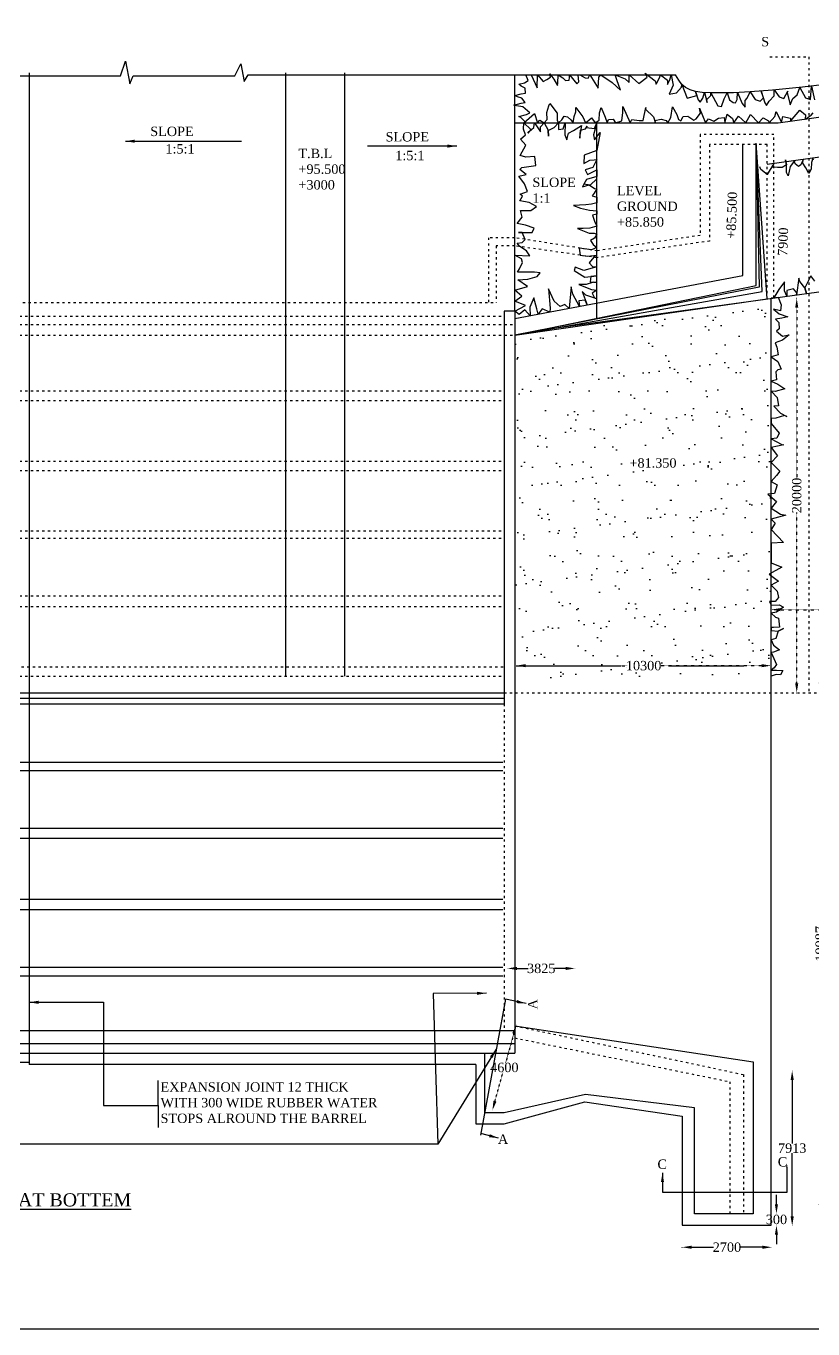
# Model space of a CAD drawing. Header units: millimetres. Extents: x 3396 to 289199, y -2290 to 111584.
# Drawn here: x 91750 to 133616, y -2290 to 66971 of the extents above; entities that cross this region are included whole.
import ezdxf

# ---------------------------------------------------------------- set-up
doc = ezdxf.new("R2010")
doc.units = ezdxf.units.MM
doc.header["$MEASUREMENT"] = 0
doc.linetypes.add('ACAD_ISO03W100', pattern=[30, 12, -18])
for name, color, linetype in [('DIM', 5, 'Continuous'), ('DWG.LINE', 10, 'Continuous'), ('HATCH', 2, 'Continuous'), ('TEXT', 7, 'Continuous')]:
    doc.layers.add(name, color=color, linetype=linetype)
doc.layers.add('DO LINE', color=3, linetype='Continuous', plot=False)
doc.layers.add('TITLE', color=7, linetype='Continuous', lineweight=30)
doc.styles.get("Standard").update_dxf_attribs({"font": 'TIMES.TTF', "height": 500})
doc.dimstyles.get("Standard").update_dxf_attribs({"dimtxt": 500, "dimasz": 500, "dimexe": 0.18, "dimexo": 0.0625, "dimgap": 0.09, "dimtad": 0, "dimtih": 1, "dimtoh": 1, "dimdec": 0, "dimzin": 0, "dimdsep": 46, "dimtxsty": 'Standard', "dimcen": 300, "dimclre": 256, "dimclrt": 4, "dimadec": 0, "dimazin": 0, "dimtfac": 1, "dimtdec": 0, "dimtofl": 0, "dimtmove": 0, "dimatfit": 3, "dimfxl": 5, "dimfxlon": 1, "dimtolj": 1, "dimtzin": 0, "dimarcsym": 0})
pattern_1 = [(37.5, (133.1, -1526.6), (-62.993, 1926.824), [0, -1520, 0, -1700, 0, -1625]), (7.5, (133, -1526.6), (1769.777, 2822.146), [0, -820, 0, -1370, 0, -525]), (327.5, (-1096.9, -1526.6), (3114.142, 5.66), [0, -500, 0, -1800, 0, -2350]), (317.5, (-1097, -1526.6), (3006.127, 877.676), [0, -250, 0, -1180, 0, -1350])]

# ---------------------------------------------------------------- blocks, each defined once
blk = doc.blocks.new('*D99')
at = {"layer": 'Defpoints', "color": 0, "linetype": 'ACAD_ISO03W100', "ltscale": 0.2}
for p in [(131383, 32969), (117830, 32540), (131383, 32540)]:
    blk.add_point(p, dxfattribs=at)
at = {"layer": 'DIM', "lineweight": -2, "ltscale": 0.2}
blk.add_line((117830, 32964), (117830, 32969), dxfattribs=at)
at = {"layer": 'DIM', "color": 0, "linetype": 'ACAD_ISO03W100', "lineweight": -2, "ltscale": 0.2}
for p, q in [((118330, 32969), (123740, 32969)), ((130883, 32969), (125473, 32969))]:
    blk.add_line(p, q, dxfattribs=at)
at = {"layer": 'DIM', "linetype": 'ACAD_ISO03W100', "lineweight": -2, "ltscale": 0.2}
blk.add_line((131383, 32964), (131383, 32969), dxfattribs=at)
at = {"layer": 'DIM', "color": 0, "linetype": 'ACAD_ISO03W100', "ltscale": 0.2}
for points in [[(118330, 33052), (118330, 32886), (117830, 32969)], [(130883, 33052), (130883, 32886), (131383, 32969)]]:
    blk.add_solid(points, dxfattribs=at)
at = {"layer": 'DIM', "color": 4, "linetype": 'ACAD_ISO03W100', "ltscale": 0.2, "insert": (124607, 32969), "char_height": 500, "attachment_point": 5}
blk.add_mtext('\\A1;10300', dxfattribs=at)
blk = doc.blocks.new('*D100')
at = {"layer": 'Defpoints', "color": 0, "linetype": 'ACAD_ISO03W100', "ltscale": 0.2}
for p in [(131383, 35798), (138356, 35946), (138356, 35882)]:
    blk.add_point(p, dxfattribs=at)
at = {"layer": 'DIM', "lineweight": -2, "ltscale": 0.2}
blk.add_line((131383, 35941), (131383, 35946), dxfattribs=at)
at = {"layer": 'DIM', "color": 0, "linetype": 'ACAD_ISO03W100', "lineweight": -2, "ltscale": 0.2}
for p, q in [((131883, 35946), (134160, 35946)), ((137856, 35946), (135579, 35946))]:
    blk.add_line(p, q, dxfattribs=at)
at = {"layer": 'DIM', "linetype": 'ACAD_ISO03W100', "lineweight": -2, "ltscale": 0.2}
blk.add_line((138356, 35941), (138356, 35946), dxfattribs=at)
at = {"layer": 'DIM', "color": 0, "linetype": 'ACAD_ISO03W100', "ltscale": 0.2}
for points in [[(131883, 36029), (131883, 35863), (131383, 35946)], [(137856, 36029), (137856, 35863), (138356, 35946)]]:
    blk.add_solid(points, dxfattribs=at)
at = {"layer": 'DIM', "color": 4, "linetype": 'ACAD_ISO03W100', "ltscale": 0.2, "insert": (134869, 35946), "char_height": 500, "attachment_point": 5}
blk.add_mtext('\\A1;6000', dxfattribs=at)
blk = doc.blocks.new('*D109')
at = {"layer": 'Defpoints', "color": 0, "linetype": 'ACAD_ISO03W100', "ltscale": 0.2}
for p in [(117830, 13884), (117830, 13884), (116563, 9334)]:
    blk.add_point(p, dxfattribs=at)
at = {"layer": 'DIM', "linetype": 'ACAD_ISO03W100', "lineweight": -2, "ltscale": 0.2}
blk.add_line((117830, 13884), (117830, 13884), dxfattribs=at)
at = {"layer": 'DIM', "color": 0, "linetype": 'ACAD_ISO03W100', "lineweight": -2, "ltscale": 0.2}
for p, q in [((117696, 13402), (117267, 11863)), ((116697, 9815), (117126, 11354))]:
    blk.add_line(p, q, dxfattribs=at)
at = {"layer": 'DIM', "lineweight": -2, "ltscale": 0.2}
blk.add_line((116563, 9334), (116562, 9334), dxfattribs=at)
at = {"layer": 'DIM', "color": 0, "linetype": 'ACAD_ISO03W100', "ltscale": 0.2}
for points in [[(117616, 13425), (117776, 13380), (117830, 13884)], [(116617, 9838), (116777, 9793), (116563, 9334)]]:
    blk.add_solid(points, dxfattribs=at)
at = {"layer": 'DIM', "color": 4, "linetype": 'ACAD_ISO03W100', "ltscale": 0.2, "insert": (117197, 11609), "char_height": 500, "attachment_point": 5}
blk.add_mtext('\\A1;4600', dxfattribs=at)
blk = doc.blocks.new('*D111')
at = {"layer": 'Defpoints', "color": 0, "ltscale": 0.2}
for p in [(117364, 16862), (120957, 16874), (120957, 16781)]:
    blk.add_point(p, dxfattribs=at)
at = {"layer": 'DIM', "lineweight": -2, "ltscale": 0.2}
for p, q in [((117364, 16869), (117364, 16875)), ((120957, 16869), (120957, 16875))]:
    blk.add_line(p, q, dxfattribs=at)
at = {"layer": 'DIM', "color": 0, "lineweight": -2, "ltscale": 0.2}
for p, q in [((117864, 16874), (118461, 16874)), ((120457, 16874), (119859, 16874))]:
    blk.add_line(p, q, dxfattribs=at)
at = {"layer": 'DIM', "color": 0, "ltscale": 0.2}
for points in [[(117864, 16958), (117864, 16791), (117364, 16874)], [(120457, 16958), (120457, 16791), (120957, 16874)]]:
    blk.add_solid(points, dxfattribs=at)
at = {"layer": 'DIM', "color": 4, "ltscale": 0.2, "insert": (119160, 16874), "char_height": 500, "attachment_point": 5}
blk.add_mtext('\\A1;3825', dxfattribs=at)
blk = doc.blocks.new('*D114')
at = {"layer": 'Defpoints', "color": 0, "ltscale": 0.2}
for p in [(132510, 11443), (132510, 11443), (132510, 3192)]:
    blk.add_point(p, dxfattribs=at)
at = {"layer": 'DIM', "lineweight": -2, "ltscale": 0.2}
for p, q in [((132510, 11443), (132510, 11443)), ((132510, 3192), (132510, 3192))]:
    blk.add_line(p, q, dxfattribs=at)
at = {"layer": 'DIM', "color": 0, "lineweight": -2, "ltscale": 0.2}
for p, q in [((132510, 10943), (132510, 7573)), ((132510, 3692), (132510, 7063))]:
    blk.add_line(p, q, dxfattribs=at)
at = {"layer": 'DIM', "color": 0, "ltscale": 0.2}
for points in [[(132427, 10943), (132594, 10943), (132510, 11443)], [(132427, 3692), (132594, 3692), (132510, 3192)]]:
    blk.add_solid(points, dxfattribs=at)
at = {"layer": 'DIM', "color": 4, "ltscale": 0.2, "insert": (132510, 7318), "char_height": 500, "attachment_point": 5}
blk.add_mtext('\\A1;7913', dxfattribs=at)
blk = doc.blocks.new('*D115')
at = {"layer": 'Defpoints', "color": 0, "ltscale": 0.2}
for p in [(126655, 2000), (131425, 2053), (131425, 2053)]:
    blk.add_point(p, dxfattribs=at)
at = {"layer": 'DIM', "lineweight": -2, "ltscale": 0.2}
for p, q in [((126655, 2048), (126655, 2053)), ((131425, 2053), (131425, 2053))]:
    blk.add_line(p, q, dxfattribs=at)
at = {"layer": 'DIM', "color": 0, "lineweight": -2, "ltscale": 0.2}
for p, q in [((127155, 2053), (128323, 2053)), ((130925, 2053), (129757, 2053))]:
    blk.add_line(p, q, dxfattribs=at)
at = {"layer": 'DIM', "color": 0, "ltscale": 0.2}
for points in [[(127155, 2136), (127155, 1969), (126655, 2053)], [(130925, 2136), (130925, 1969), (131425, 2053)]]:
    blk.add_solid(points, dxfattribs=at)
at = {"layer": 'DIM', "color": 4, "ltscale": 0.2, "insert": (129040, 2053), "char_height": 500, "attachment_point": 5}
blk.add_mtext('\\A1;2700', dxfattribs=at)
blk = doc.blocks.new('*D116')
at = {"layer": 'Defpoints', "color": 0, "ltscale": 0.2}
for p in [(128560, 3838), (131674, 3838), (128560, 3218)]:
    blk.add_point(p, dxfattribs=at)
at = {"layer": 'DIM', "color": 0, "lineweight": -2, "ltscale": 0.2}
for p, q in [((131674, 4338), (131674, 4838)), ((131674, 2718), (131674, 2218))]:
    blk.add_line(p, q, dxfattribs=at)
at = {"layer": 'DIM', "lineweight": -2, "ltscale": 0.2}
for p, q in [((131669, 3838), (131674, 3838)), ((131669, 3218), (131674, 3218))]:
    blk.add_line(p, q, dxfattribs=at)
at = {"layer": 'DIM', "color": 0, "ltscale": 0.2}
for points in [[(131591, 4338), (131757, 4338), (131674, 3838)], [(131591, 2718), (131757, 2718), (131674, 3218)]]:
    blk.add_solid(points, dxfattribs=at)
at = {"layer": 'DIM', "color": 4, "ltscale": 0.2, "insert": (131674, 3528), "char_height": 500, "attachment_point": 5}
blk.add_mtext('\\A1;300', dxfattribs=at)
blk = doc.blocks.new('*D129')
at = {"layer": 'Defpoints', "color": 0, "ltscale": 0.2}
for p in [(129433, 32523), (134004, 32523), (129433, 3846)]:
    blk.add_point(p, dxfattribs=at)
at = {"layer": 'DIM', "lineweight": -2, "ltscale": 0.2}
for p, q in [((133999, 32523), (134004, 32523)), ((133999, 3846), (134004, 3846))]:
    blk.add_line(p, q, dxfattribs=at)
at = {"layer": 'DIM', "color": 0, "lineweight": -2, "ltscale": 0.2}
for p, q in [((134004, 32023), (134004, 19048)), ((134004, 4346), (134004, 17321))]:
    blk.add_line(p, q, dxfattribs=at)
at = {"layer": 'DIM', "color": 0, "ltscale": 0.2}
for points in [[(133921, 32023), (134087, 32023), (134004, 32523)], [(133921, 4346), (134087, 4346), (134004, 3846)]]:
    blk.add_solid(points, dxfattribs=at)
at = {"layer": 'DIM', "color": 4, "ltscale": 0.2, "insert": (134004, 18185), "char_height": 500, "attachment_point": 5, "rotation": 90}
blk.add_mtext('\\A1;19987', dxfattribs=at)
blk = doc.blocks.new('*D130')
at = {"layer": 'Defpoints', "color": 0, "linetype": 'ACAD_ISO03W100', "ltscale": 0.2}
for p in [(131393, 52499), (132752, 52499), (131393, 31529)]:
    blk.add_point(p, dxfattribs=at)
at = {"layer": 'DIM', "linetype": 'ACAD_ISO03W100', "lineweight": -2, "ltscale": 0.2}
blk.add_line((132747, 52499), (132752, 52499), dxfattribs=at)
at = {"layer": 'DIM', "color": 0, "linetype": 'ACAD_ISO03W100', "lineweight": -2, "ltscale": 0.2}
for p, q in [((132752, 51999), (132752, 42916)), ((132752, 32029), (132752, 41112))]:
    blk.add_line(p, q, dxfattribs=at)
at = {"layer": 'DIM', "lineweight": -2, "ltscale": 0.2}
blk.add_line((132747, 31529), (132752, 31529), dxfattribs=at)
at = {"layer": 'DIM', "color": 0, "linetype": 'ACAD_ISO03W100', "ltscale": 0.2}
for points in [[(132668, 51999), (132835, 51999), (132752, 52499)], [(132668, 32029), (132835, 32029), (132752, 31529)]]:
    blk.add_solid(points, dxfattribs=at)
at = {"layer": 'DIM', "color": 4, "linetype": 'ACAD_ISO03W100', "ltscale": 0.2, "insert": (132752, 42014), "char_height": 500, "attachment_point": 5, "rotation": 90}
blk.add_mtext('\\A1;20000', dxfattribs=at)

msp = doc.modelspace()

# ---------------------------------------------------------------- hatches: boundary and pattern name
at = {"layer": 'HATCH', "ltscale": 0.2}
h = msp.add_hatch(dxfattribs=at)
h.set_pattern_fill('AR-SAND', color=256, scale=1000, style=0)
h.set_pattern_definition(pattern_1)
h.paths.add_polyline_path([(131392.9, 52498.6), (131171.5, 52468.3), (117758, 50535.1), (117758, 41855.6), (131392.9, 41855.6), (131392.9, 41938.8), (131213.8, 42092.2), (131392.9, 42108.4)])
h.paths.add_polyline_path([(123729.9, 44121.9), (126386.9, 44121.9), (126386.9, 43361.8), (123729.9, 43361.8)], flags=24)
h = msp.add_hatch(dxfattribs=at)
h.set_pattern_fill('AR-SAND', color=256, scale=1000, style=0)
h.set_pattern_definition(pattern_1)
h.paths.add_polyline_path([(131392.9, 41855.6), (117758, 41855.6), (117758, 32298.4), (131392.9, 32298.4), (131392.9, 36186.5), (131294.6, 36382.6), (131392.9, 36382.6), (131392.9, 37754.7), (131285.5, 37838.6), (131392.9, 37898.2)])
h.paths.add_polyline_path([(124011.8, 33196.5), (125201.5, 33196.5), (125201.5, 32741.3), (124011.8, 32741.3)], flags=24)

# ---------------------------------------------------------------- linework, layer by layer
at = {"layer": 'DIM', "ltscale": 0.2}
for p, q in [((117821.1, 32968.9), (123394.4, 32968.9)), ((125921.9, 32968.9), (129934.1, 32968.9)), ((132709.3, 32064.2), (132714.5, 32064.1))]:
    msp.add_line(p, q, dxfattribs=at)
for points in [[(95872.9, 9594.9), (98780.9, 9594.9), (98780.9, 10925.4)], [(98780.9, 9594.9), (98780.9, 8409.9)], [(132229, 6264.5), (132229, 4976.5)]]:
    msp.add_lwpolyline(points, dxfattribs=at)
msp.add_solid([(132187.3, 6264.5), (132229, 6514.5), (132270.7, 6264.5)], dxfattribs=at)
at = {"layer": 'DO LINE', "linetype": 'ACAD_ISO03W100', "ltscale": 10}
for points in [[(131316.9, 65338.5), (133388, 65338.5), (133388, 31529)], [(131542.3, 52519), (131542.3, 61205.9), (127607.3, 61205.9), (127607.3, 55840.5), (122124.6, 55018.4), (117758, 55718.6), (116352, 55718.6), (116352, 52272.7)], [(131171.5, 52468.3), (131171.5, 60675.9), (128117.8, 60675.9), (128117.8, 55544.2)], [(128117.8, 55544.2), (122124.6, 54658.3), (117758, 55287.6), (116753.2, 55287.6), (116753.2, 52272.7)], [(51983.9, 52272.7), (116753.2, 52272.7)], [(50306.1, 51545.3), (117184.4, 51545.3)], [(50306.1, 51100.8), (117758, 51100.8)], [(50306.1, 50535.1), (117758, 50535.1)], [(50306.1, 47585.2), (117119.1, 47585.2)], [(50306.1, 47074), (117119.1, 47074)], [(50306.1, 43835), (117119.1, 43835)], [(50306.1, 43342), (117119.1, 43342)], [(50306.1, 40141.4), (117119.1, 40141.4)], [(50306.1, 39739.7), (117119.1, 39739.7)], [(50306.1, 36684.1), (117119.1, 36684.1)], [(50306.1, 36118.1), (117119.1, 36118.1)], [(50412.9, 32914.5), (117291.3, 32914.5)], [(50306.1, 32403.2), (117184.4, 32403.2)], [(117184.4, 31529), (172238.3, 31529)], [(117184.4, 30934.4), (117184.4, 13579.1)], [(117758, 13821.5), (129927.4, 11230.9), (129927.4, 3837.8)], [(117758, 13178.9), (129193.5, 10853.3), (129193.5, 3837.8)]]:
    msp.add_lwpolyline(points, dxfattribs=at)
at = {"layer": 'DWG.LINE', "ltscale": 0.2}
msp.add_line((117184.4, 8616), (121482, 9775.9), dxfattribs=at)
for points in [[(43049.2, 64322.6), (96779.4, 64322.6), (97033.3, 65112.7), (97279, 63901.8), (97442.7, 64319.1), (102861.3, 64319.1), (103178.1, 64958.8), (103358.1, 64031), (103559.6, 64376.2), (126309.8, 64376.2)], [(145435.7, 65381.3), (141244.8, 64779.1), (137848.9, 64313.9), (135150.6, 63968.1), (133052.7, 63724), (131457.6, 63564), (130268.2, 63470.5), (129387.1, 63425.7), (128716.8, 63412.2), (128173.9, 63416.2), (127729.7, 63440.3), (127369.5, 63491.1), (127078.4, 63575.2), (126841.7, 63699.1), (126644.6, 63869.6), (126472.2, 64093.1), (126309.8, 64376.2)], [(91914.4, 64476.3), (91914.4, 11761.8)], [(105545.3, 64476.3), (105545.3, 32403.2)], [(108695.9, 64476.3), (108695.9, 32403.2)], [(117758, 51811), (117758, 64376.2)], [(117758, 61827.2), (131767.1, 61827.2), (143173.8, 63417), (145341.4, 63576.4), (145909, 63450.4), (146381.9, 63177.3), (146539.6, 62736.3), (146487, 62232.2), (145709.3, 61822.7), (145152.2, 61623.2), (144153.7, 61413.2), (131171.5, 59611.3)], [(122124.6, 51436.8), (122124.6, 61827.2)], [(117758, 50535.1), (131171.5, 52468.3), (130586.7, 60738.4)], [(117758, 50535.1), (130586.7, 53184.1), (130586.7, 60738.4)], [(117758, 50535.1), (130921.4, 52862.6), (130591.1, 60675.9), (130744.9, 53097.5), (117758, 50535.1)], [(117758, 51416.7), (129891.7, 53707.5), (129891.7, 60675.9)], [(119182.7, 50829.3), (144023.5, 54225.4), (146000.3, 54652.4)], [(117758, 51811), (117184.4, 51811), (117184.4, 30934.4)], [(117758, 51811), (117758, 12374)], [(50306.1, 31529), (117184.4, 31529)], [(50306.1, 31242.6), (117184.4, 31242.6)], [(50306.1, 30934.4), (117184.4, 30934.4)], [(50306.1, 27831.3), (117119.1, 27831.3)], [(50306.1, 27403.3), (117119.1, 27403.3)], [(50306.1, 24326.8), (117119.1, 24326.8)], [(50306.1, 23808.2), (117119.1, 23808.2)], [(50306.1, 20558.5), (117119.1, 20558.5)], [(50306.1, 20002.9), (117119.1, 20002.9)], [(50306.1, 16940.3), (117119.1, 16940.3)], [(50306.1, 16477.3), (117119.1, 16477.3)], [(50306.1, 13579.1), (117758, 13579.1)], [(117758, 13821.5), (130436.3, 11916.6), (130436.3, 3837.8), (127315.5, 3837.8), (127315.5, 9459.7), (121519.3, 10166), (117184.4, 9197.9), (116157.2, 9197.9), (116157.2, 12374)], [(50306.1, 12882.8), (117758, 12882.8)], [(49646.2, 8601.9), (51092.5, 8601.9), (51092.5, 11890.3), (91914.4, 11890.3)], [(50306.1, 12374), (117758, 12374)], [(115674.9, 11761.8), (91914.4, 11761.8)], [(115674.9, 11761.8), (115674.9, 8616), (117184.4, 8616)]]:
    msp.add_lwpolyline(points, dxfattribs=at)
msp.add_lwpolyline([(121482, 9775.9), (126648.5, 9020.5), (126648.5, 3218), (131392.9, 3218, 0.4142136), (131392.9, 3218.4), (131392.9, 52498.6)], format="xyb", dxfattribs=at)
at = {"layer": 'HATCH', "ltscale": 0.2}
for points in [[(118306.9, 61883.6), (118082.7, 62104.6), (117962.1, 62170), (118375.8, 62276.8), (118551.6, 62356), (118179.2, 62673.8), (117848.2, 62725.5), (117693.1, 62756.5), (118096.4, 62873.6), (118299.8, 62911.4), (118124.7, 63138), (117893, 63199.8), (117758, 63276.9), (118089.9, 63365.6), (118317.7, 63408.1), (118298.1, 63667.9), (118093.4, 63768.2), (117962.2, 63880.1), (118267.2, 63949.5), (118464.1, 64080.7), (118348.3, 64376.2), (118629.3, 64376.2), (118945, 63691.2), (118960.7, 64376.2), (119262.2, 64031.9), (119449.3, 64128), (119657.7, 64256.2), (119625.7, 64437.7), (119828.8, 64144), (120026.6, 63802.3), (120037.2, 63941.1), (120058.6, 64376.2), (120058.6, 64376.2), (120304.5, 64218.8), (120448.8, 64069.3), (120651.9, 64090.6), (120667.9, 64240.1), (120662.6, 64376.2), (121055.4, 63894.6), (121156.9, 64012.1), (121124.8, 64376.2), (121221, 64376.2), (121499, 64220.4), (121664.7, 64193.7), (121750.2, 64376.2), (122191.2, 63671.3), (122216.9, 64260.5), (122328, 64376.2), (122934.7, 63978.7), (123370.6, 63560.3), (123174, 64106.8), (123097.1, 64376.2), (123097.1, 64376.2), (123627, 64158), (123832.1, 63961.6), (123832.1, 64217.8), (123840.6, 64376.2), (124355.9, 63911), (124791.8, 64261.1), (124689.3, 64474.5), (125219.1, 64064.7), (125270.4, 63885.4), (125458.4, 64209.8), (125509.7, 64376.2), (125885.7, 64090.3), (125868.6, 63868.3), (126005.3, 64107.4), (126073.7, 64376.2), (126184.8, 63834.1), (125971.1, 63356), (126347.2, 63415.8), (126629.2, 63714.6), (126644.6, 63869.6), (126915.4, 63132.6), (127436.7, 63286.3), (127369.5, 63491.1), (127513.6, 63055.8), (127607.7, 62927.7), (127761.5, 63132.6), (127839.9, 63434.3), (127992.3, 62910.6), (127952.1, 63048.8), (128180.3, 63286.3), (128173.9, 63416.2), (128557.9, 62730.3), (128754.5, 62687.6), (128899.8, 63097.5), (129051.9, 63419), (129173.2, 63054.8), (129369.8, 62909.6), (129498, 62892.6), (129583.4, 63071.9), (129598.9, 63436.5), (129848.4, 62858.4), (130002.2, 62662), (130002.2, 63012.1), (130121.8, 63131.7), (130268.2, 63470.5), (130534.1, 63063), (130807.6, 62986.1), (130987.1, 63156.9), (130862.9, 63517.2), (131064, 62883.6), (131149.5, 62747), (131286.2, 62986.1), (131559.6, 63259.3), (131557.2, 63574), (131809.6, 63199.6), (132074.5, 63114.2), (132271.1, 63507), (132238.6, 63442.2), (132399.3, 62789.8), (132536, 63114.2), (132775.3, 63310.6), (132924.1, 63711.1), (133211.2, 63148.4), (133493.2, 63071.5), (133544, 63781.1), (133700.7, 63054.3)], [(118241.2, 61827.2), (118808.4, 62314.2), (118955.4, 61827.2), (119081.3, 61968), (119323.7, 61827.2), (119480.3, 61999.5), (119459.3, 62377.1), (119564.3, 62723.3), (119616.8, 62859.6), (120005.2, 62345.7), (120005.2, 61957.6), (120070.7, 61827.2), (120070.7, 61827.2), (120246.6, 61989), (120372.7, 62177.8), (120551.1, 62146.4), (120740, 61989), (120866.1, 61827.2), (120908, 62156.8), (120992, 62408.6), (121002.5, 62649.8), (121366.1, 62152.3), (121513.2, 61827.2), (121684.1, 61967.8), (121831.2, 62092.8), (122037.1, 61827.2), (122243.1, 61960.5), (122257.8, 62357.3), (122353.4, 62643.9), (122559.4, 62122.1), (122669.7, 61827.2), (122735.8, 61997.2), (122978.5, 62019.3), (123111, 61827.2), (123449.3, 61938.4), (123493.4, 62372), (123493.4, 62688), (123890.5, 61827.2), (123986.2, 62011.9), (124368.6, 61945.8), (124589.3, 61945.8), (124721.6, 62643.9), (124703.7, 62549.5), (125129.2, 62136.8), (125246.8, 61827.2), (125198.4, 61954.7), (125541, 62026.6), (125798.4, 61945.8), (125886.7, 61827.2), (126055.9, 62107.4), (126136.8, 62673.3), (126364.8, 62269.1), (126467.7, 61997.2), (126578, 61923.7), (126703.1, 62166.2), (126953.1, 62173.6), (127269.4, 61967.8), (127394.4, 62041.3), (127637.1, 62342.6), (127571, 62614.5), (127901.9, 61827.2), (128056.4, 62041.3), (128335.8, 61909), (128588.7, 62077.9), (128897.6, 62114.7), (128919.7, 61827.2), (129059.4, 62283.7), (129338.9, 62048.5), (129405.1, 61827.2), (129662.5, 62188.2), (130052.3, 61827.2), (130295, 62269), (130723.7, 61827.2), (130973.7, 62086.4), (131245.9, 61939.4), (131282.7, 61827.2), (131584.2, 62167.2), (131657.7, 62424.4), (131950.5, 61852.7), (132010.8, 62159.9), (132422.6, 62071.7), (132426.6, 61919.1), (132925.8, 62505.2), (133219.9, 62248), (133208.3, 62028), (133514.1, 62233.3), (133631.8, 62365.6)], [(122124.6, 58852), (121763.8, 58516.7), (121417.4, 58570.8), (121363.3, 58419.3), (121706.3, 58525.7), (121991.2, 58343.6), (122124.6, 58322), (121980.3, 58094.8), (121861.3, 57943.4), (122124.6, 57878.5), (122124.6, 57878.5), (122124.6, 57564.8), (121828.8, 57510.8), (121536.5, 57467.5), (121200.9, 57445.9), (120876.1, 57424.3), (121255, 57294.4), (121731.4, 57186.3), (122124.6, 57143), (122124.6, 56970), (121893.8, 56915.9), (122002, 56602.2), (122124.6, 56331.8), (121753, 56223.6), (121395.7, 56212.8), (121092.6, 56202), (121709.7, 55964), (121980.3, 55953.2), (122124.6, 55899.1), (121991.2, 55693.6), (121774.7, 55574.6), (121926.2, 55358.3), (122124.6, 55196.1), (121827, 55066.1), (121581.3, 55105.5), (121174.7, 55170.7), (121233.5, 54786.8), (121616.8, 54731.5), (122124.6, 54795.9), (121951.9, 54683.2), (121709.7, 54384.8), (121882.9, 54190.1), (122124.6, 54179.3), (121417.4, 53973.8), (120973.5, 54146.9), (120908.6, 53984.6), (121482.4, 53627.7), (122124.6, 53688.4), (121803.5, 53658), (121763.9, 53374.7), (122124.6, 53342.3), (121944.3, 53358.5), (121558.3, 53223.3), (121157.7, 53223.3), (121828.9, 52963.7), (122124.6, 52931.2), (121872.2, 52779.8), (121991.3, 52531), (122124.6, 52476.9), (121536.6, 52660.8), (121330.9, 52855.5), (121604.2, 52142.9), (121503, 52406.6), (121168.5, 52368.8), (121197.7, 52066.1), (120843.7, 52725.7), (120746.3, 53104.3), (120644.8, 51961.8), (120421.5, 52174.1), (120161.7, 52055.1), (119847.8, 52347.1), (119544.6, 53006.9), (119642, 51968.6), (119616.9, 51767.7), (119209, 51946.9), (119000.7, 51651.4), (118916.7, 51946.9), (118765.2, 52520.2), (118559.5, 52022.7), (118569.4, 51569.9), (118569.4, 51569.9), (118284.9, 51879.7), (117981.8, 51641.8), (117758, 51811), (118328.2, 52117.7), (117758, 52344.8), (118133.3, 52604.4), (117758, 52928.9), (118436.5, 53134.4), (117916.8, 53480.5), (118447.3, 53513), (118945.2, 53653.6), (119107.6, 53859.1), (118804.5, 53880.8), (118414.8, 53880.8), (117895.2, 53891.6), (118003.4, 54064.6), (118155, 54399.9), (118111.7, 54594.7), (117758, 54789.3), (118544.7, 54756.9), (118371.5, 55016.5), (118019.9, 55249.9), (117873.3, 55429.9), (118143.9, 55473.2), (118297.5, 55632.1), (118143.9, 55992.4), (117949, 56003.2), (118674.3, 55992.4), (118782.6, 56219.5), (118328, 56381.7), (117884.1, 56479.1), (118143.6, 56807.2), (118056.9, 57164.2), (118598.2, 57164.2), (118901.3, 57369.7), (118511.7, 57586), (118013.7, 57672.5), (118154.4, 57932.1), (118035.3, 58040.3), (118425, 58170.1), (118273.6, 58584.5), (117970.4, 58984.7), (118349.4, 59082), (118013.7, 59341.6), (118122, 59460.6), (118869, 59558), (118825.7, 60044.7), (118338.5, 60001.4), (118035.4, 60088), (118338.5, 60631.4), (118057, 60955.9), (118316.9, 61183), (118219.4, 61485.9), (118241.2, 61827.2), (118598.4, 61466.7), (118446.9, 61272), (118522.6, 61369.4), (118760.8, 61574.9), (118793.3, 61827.2), (119118.1, 61347.7), (119128.9, 61618.1), (119323.7, 61827.2), (119529.4, 61445), (119551.1, 61109.7), (119530.6, 61426.6), (119843.4, 61574.9), (120070.7, 61827.2), (120081.5, 61466.7), (120319.7, 61499.1), (120438.8, 61827.2), (120417.2, 61196.3), (120514.6, 60915.1), (120612, 61282.8), (120882.7, 61423.4), (121294, 61683), (121218.2, 61174.7), (121218.2, 61012.4), (121256.1, 61428.8), (121510.6, 61499.1), (121597.2, 61650.6), (121553.9, 61574.9), (121986.9, 61520.8), (122124.6, 61827.2), (121943.6, 61185.5), (121986.9, 60925.9), (122300.8, 61304.4), (122124.6, 60352.6), (121445.6, 60114.6), (121424, 59660.3), (121737.9, 59844.2), (121976.1, 59855.1), (122124.6, 59876.7), (121911.1, 59444), (121499.7, 59335.9), (121618.8, 59076.3), (122124.6, 59335.9), (122124.6, 58968.1), (121575.5, 58816.7), (121417.4, 58570.8)], [(133652.6, 59833.8), (133600.6, 59948.4), (133538, 59725.7), (133512.5, 59363.1), (133388, 59134.1), (133230.5, 59439.3), (133071.4, 59674.7), (133102.8, 59879.4), (132963.1, 59598.4), (132848.5, 59502.9), (132670.2, 59649.3), (132634.5, 59814.4), (132402.8, 59509.3), (132288.2, 59000.4), (132199.1, 59191.2), (132205.4, 59585.6), (132148.1, 59852.8), (132205.4, 59585.6), (131976.2, 59452), (131734.3, 59458.4), (131466.9, 59471.1), (131542.3, 59662.8), (131171.5, 59083.1), (130834.1, 59343.9), (130795.9, 59490.2)], [(133717.7, 53415.9), (133508.5, 53698.1), (133184.1, 53050.1), (133279.4, 52756.5), (133184.1, 53050.1), (132922.6, 53395), (132870.3, 53572.7), (132737, 52682.3), (132752, 52782.5), (132587.9, 53008.3), (132232.2, 52914.2), (132234.2, 52613.6), (132106.7, 52903.8), (132106.7, 53374.1), (131803.3, 52966.5), (131542.3, 52519), (131392.9, 52498.6), (131769.1, 52550), (131917.5, 52156.4), (131886.1, 51832.3), (131520, 51926.4), (131823.3, 51675.6), (132283.6, 51518.8), (131959.3, 51435.2), (131624.5, 51382.9), (131802.4, 51205.2), (131812.8, 50870.8), (131676.9, 50745.3), (131990.7, 50484), (132356.9, 50557.2), (131990.7, 50275), (131603.7, 50139.1), (131687.3, 49898.7), (131760.6, 49491.1), (131392.9, 49392.5), (131749.3, 49141.6), (131927.1, 48734), (131749.3, 48692.2), (131634.2, 48587.7), (131676.1, 48159.1), (131392.9, 48086), (131749.3, 47929.2), (132125.9, 47678.3), (131613.3, 47542.5), (131392.9, 47552.9), (131718.2, 47223.8), (131781, 46774.3), (131529.9, 46763.9), (131529.9, 46763.9), (131896, 46398.1), (132220.3, 46209.9), (132106.6, 46275.9), (131645, 46126.3), (131392.9, 46105.4), (131392.9, 45839.9), (131822.1, 45327.7), (131696.5, 45056), (131392.9, 45035.1), (131958.1, 44721.5), (132073.2, 44711.1), (131392.9, 44575.2), (131737.9, 44121.6), (131392.9, 43777.7), (131846.4, 43307.7), (131684.2, 43080.8), (131392.9, 42756.6), (131716.6, 42578.4), (131570.6, 42124.6), (131213.8, 42092.2), (131668, 41703.2), (131392.9, 41346.7), (131392.9, 41346.7), (131895, 41022.6), (132170.8, 40973.9), (131392.9, 40763.3), (131603.1, 40552.5), (131392.9, 40212.2), (132056.6, 39509.2), (131392.9, 39476.8), (131392.9, 38779.9), (131392.9, 38439.6), (131959.3, 38212.7), (131285.5, 37838.6), (131776, 37455.4), (131392.9, 37241.6), (131713.6, 36938.6), (131776.2, 36596.4), (131606.8, 36382.6), (131294.6, 36382.6), (131392.9, 36186.5), (131820.8, 36195.4), (132043.8, 36079.6), (131678.1, 35821.2), (131392.9, 35758.8), (131624.6, 35541.9), (131776.2, 35488.4), (131838.6, 35016.1), (131517.6, 34998.3), (131392.9, 34998.3), (131392.9, 34837.9), (131767.3, 34802.3), (132043.8, 34953.8), (131767.3, 34802.3), (131642.5, 34410.2), (131392.9, 34347.9), (131517.6, 34060.7), (131838.6, 33802.3), (131508.7, 33686.5), (131392.9, 33668.6), (131678.1, 33036), (131544.3, 32857.8), (131392.9, 32724.2), (131678.1, 32724.2), (132008.1, 32715.2), (131892.4, 32489.8), (131651.6, 32498.7), (131392.9, 32409.6)]]:
    msp.add_lwpolyline(points, dxfattribs=at)
at = {"layer": 'TITLE', "ltscale": 0.2}
msp.add_lwpolyline([(289143.5, 111583.5), (3395.5, 111583.5), (3395.5, -2290), (289143.5, -2290)], close=True, dxfattribs=at)

# ---------------------------------------------------------------- texts
at = {"layer": 'TEXT', "ltscale": 0.2, "char_height": 500, "attachment_point": 1}
for s, insert, width in [('S', (130863.9, 66391.8), 6479.5), ('SLOPE ', (98358.9, 61622.9), 6479.5), ('SLOPE ', (110878.7, 61335.9), 6479.5), ('1:5:1\\P', (99165.3, 60695.1), 6479.5), ('T.B.L +95.500 +3000', (106242.9, 60450.4), 2176.879), ('1:5:1\\P', (111394.2, 60340.9), 6479.5), ('SLOPE 1:1', (118691.4, 58914.4), 2664.581), ('LEVEL GROUND +85.850', (123188.4, 58475.4), 2664.581), ('+81.350', (123854.9, 43996.9), 6479.5), ('EXPANSION JOINT 12 THICK  WITH 300 WIDE RUBBER WATER STOPS ALROUND THE BARREL', (98906.3, 10824.4), 12006.892), ('A', (116857.4, 8049.4), 6479.5), ('C', (125344.1, 6718.5), 6479.5), ('C', (131744.8, 6844.1), 6479.5)]:
    msp.add_mtext(s, dxfattribs=dict(at, insert=insert, width=width))
at = {"layer": 'TEXT', "ltscale": 0.2, "char_height": 500, "width": 6479.5, "attachment_point": 1}
for s, insert, rotation in [('+85.500', (128994.7, 55671.4), 87.870307), ('7900', (131741.7, 54762.4), 87.870307), ('A', (118456.5, 14698.5), 90)]:
    msp.add_mtext(s, dxfattribs=dict(at, insert=insert, rotation=rotation))
at = {"layer": 'TITLE'}
msp.add_text('%%UHALF PLAN AT TOP AND  HALF PLAN  AT BOTTEM', height=700, dxfattribs=at).set_placement((72203.7, 4222.9))

# ---------------------------------------------------------------- dimensions: what is measured, and where the dimension line sits
at = {"layer": 'DIM', "linetype": 'ACAD_ISO03W100', "ltscale": 0.2}
dim = msp.add_aligned_dim(p1=(131392.9, 31529), p2=(131392.9, 52498.6), distance=-1358.9, text='20000', dimstyle='Standard', dxfattribs=at)
dim.commit()
dim.dimension.update_dxf_attribs({"geometry": '*D130', "text_midpoint": (132751.7, 42013.8), "text_rotation": 90})
dim = msp.add_linear_dim(base=(138356, 35945.9), p1=(131382.9, 35798.4), p2=(138356, 35882.4), text='6000', dimstyle='Standard', override={"dimasz": 500}, dxfattribs=at)
dim.commit()
dim.dimension.update_dxf_attribs({"geometry": '*D100', "text_midpoint": (134869.5, 35945.9)})
dim = msp.add_linear_dim(base=(131382.9, 32968.9), p1=(117830.4, 32539.9), p2=(131382.9, 32539.9), text='10300', dimstyle='Standard', dxfattribs=at)
dim.commit()
dim.dimension.update_dxf_attribs({"geometry": '*D99', "text_midpoint": (124606.7, 32968.9)})
at = {"layer": 'DIM', "ltscale": 0.2}
dim = msp.add_aligned_dim(p1=(129432.8, 3846), p2=(129432.8, 32523), distance=-4571.2, text='19987', dimstyle='Standard', dxfattribs=at)
dim.commit()
dim.dimension.update_dxf_attribs({"geometry": '*D129', "text_midpoint": (134004, 18184.5), "text_rotation": 90})
for base, p1, p2, text, picture, middle in [((120956.9, 16874.5), (117363.8, 16861.6), (120956.9, 16780.9), '3825', '*D111', (119160.4, 16874.5)), ((131424.9, 2052.7), (126655.2, 1999.9), (131424.9, 2052.7), '2700', '*D115', (129040, 2052.7))]:
    dim = msp.add_linear_dim(base=base, p1=p1, p2=p2, text=text, dimstyle='Standard', dxfattribs=at)
    dim.commit()
    dim.dimension.update_dxf_attribs({"geometry": picture, "text_midpoint": middle})
at = {"layer": 'DIM', "linetype": 'ACAD_ISO03W100', "ltscale": 0.2}
dim = msp.add_aligned_dim(p1=(116562.6, 9333.7), p2=(117830.4, 13883.9), distance=0, text='4600', dimstyle='Standard', dxfattribs=at)
dim.commit()
dim.dimension.update_dxf_attribs({"geometry": '*D109', "text_midpoint": (117196.5, 11608.8)})
at = {"layer": 'DIM', "ltscale": 0.2}
for base, p1, p2, text, picture, middle in [((132510.2, 11443), (132510.2, 3192.5), (132510.2, 11443), '7913', '*D114', (132510.2, 7317.8)), ((131674, 3837.8), (128559.5, 3218), (128559.5, 3837.8), '300', '*D116', (131674, 3527.9))]:
    dim = msp.add_linear_dim(base=base, p1=p1, p2=p2, angle=90, text=text, dimstyle='Standard', dxfattribs=at)
    dim.commit()
    dim.dimension.update_dxf_attribs({"geometry": picture, "text_midpoint": middle})

# ---------------------------------------------------------------- leaders
for points in [[(97037.9, 60849.9), (103215.9, 60849.9)], [(114667.9, 60590.4), (109921.9, 60590.4)], [(116244.9, 15554.3), (113414.4, 15541.9), (113660.9, 7529.9)], [(118350.9, 15006.9), (117254.4, 15241.9), (115921.4, 8008.4)], [(91914.4, 15073.9), (95872.9, 15073.9), (95872.9, 9594.9)], [(116764, 12581.1), (113660.9, 7529.9), (79827.1, 7529.9)], [(116886.4, 7856.4), (115938.7, 8102.7)], [(125610, 6017.5), (125610, 4976.5), (132250, 4976.5)]]:
    msp.add_leader(points, dimstyle='Standard', override={"dimgap": 0.09, "dimtad": 0}, dxfattribs=at)

doc.saveas('drawing.dxf')
